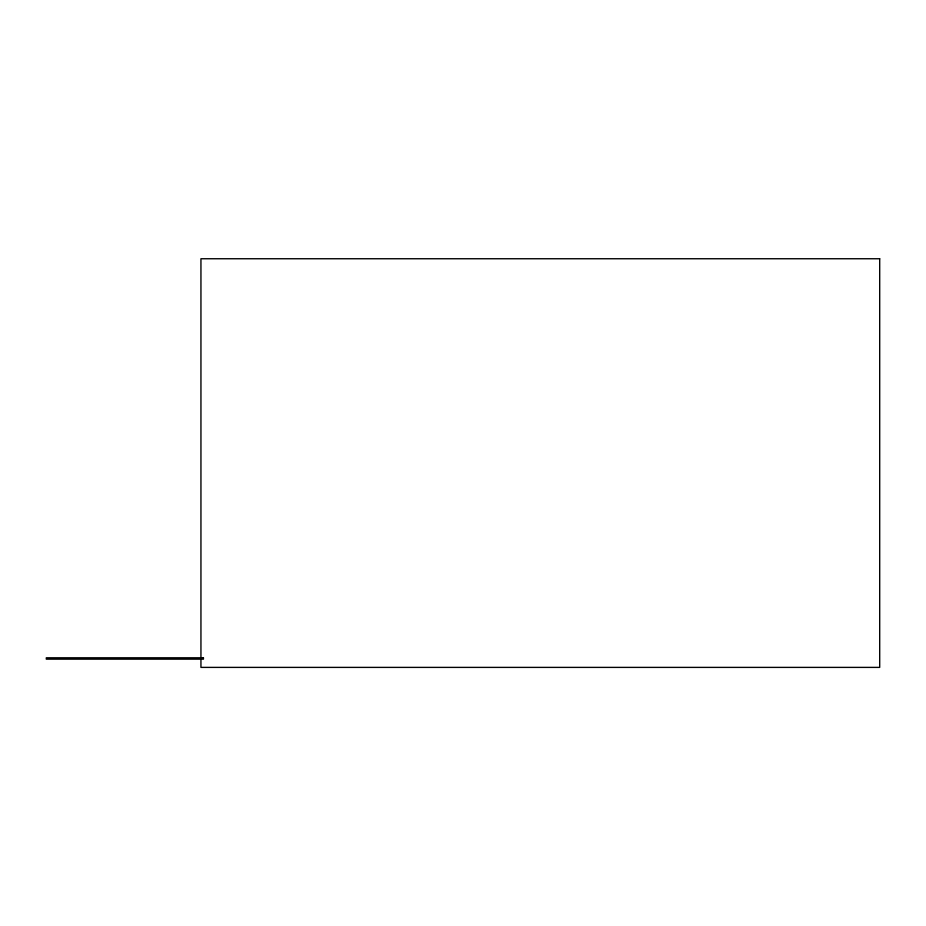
<?xml version="1.0" encoding="UTF-8"?>
<svg xmlns="http://www.w3.org/2000/svg" width="926" height="926" viewBox="0 0 926 926"><rect width="100%" height="100%" fill="white"/><g stroke="black" fill="none" stroke-linecap="round" stroke-linejoin="round"><path stroke-width="1.39" d="M879.7 258.748L200.942 258.748L200.942 667.391L879.7 667.391L879.7 258.748M203.442 657.796L46.3 657.796L46.3 659.15L203.442 659.15L203.442 657.796"/></g></svg>
